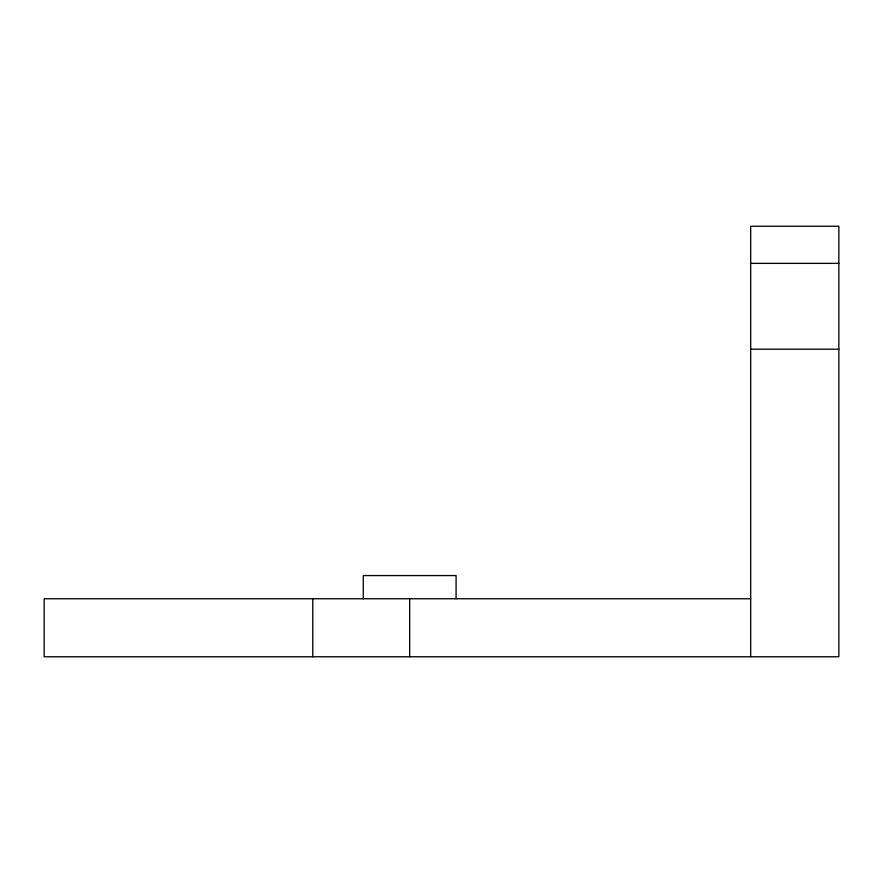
<?xml version="1.0" encoding="UTF-8"?>
<svg xmlns="http://www.w3.org/2000/svg" width="883" height="883" viewBox="0 0 883 883"><rect width="100%" height="100%" fill="white"/><g stroke="black" fill="none" stroke-linecap="round" stroke-linejoin="round"><path stroke-width="1.32" d="M750.693 263.355L838.85 263.355M750.693 349.182L838.85 349.182M750.693 598.762L44.15 598.762L44.15 656.764L838.85 656.764L838.85 226.236L750.693 226.236L750.693 656.764M456.081 598.762L456.081 575.573L363.288 575.573L363.288 598.762M409.679 598.762L409.679 656.764M312.748 598.762L312.748 656.764"/></g></svg>
